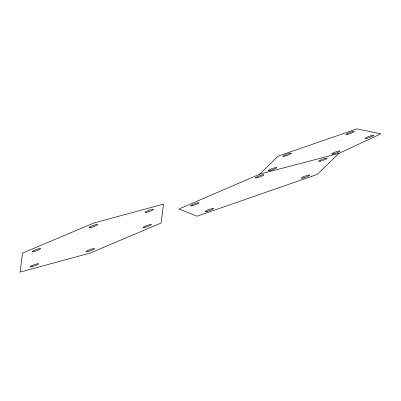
<?xml version="1.0" encoding="UTF-8"?>
<svg xmlns="http://www.w3.org/2000/svg" width="401" height="401" viewBox="0 0 401 401"><rect width="100%" height="100%" fill="white"/><g stroke="black" fill="none" stroke-linecap="round" stroke-linejoin="round"><path stroke-width="0.6" d="M259.858 174.124L278.048 156.169L356.87 128.891L380.95 133.794L338.99 153.357L259.858 174.124L178.921 209.026L197.122 216.194L317.176 174.445L338.99 153.357M22.471 253.151L20.05 272.109L89.859 253.151L161.087 223.056L163.508 204.104L93.699 223.061L22.471 253.151M88.1 251.442A4.481 0.601 -19.7 0 0 94.466 248.66A4.481 0.601 -19.7 0 0 88.16 250.314A4.481 0.601 -19.7 0 0 88.1 251.442M145.087 227.367A4.481 0.601 -19.7 0 0 151.453 224.59A4.481 0.601 -19.7 0 0 145.142 226.244A4.481 0.601 -19.7 0 0 145.087 227.367M147.022 212.204A4.481 0.601 -19.7 0 0 153.388 209.422A4.481 0.601 -19.7 0 0 147.082 211.076A4.481 0.601 -19.7 0 0 147.022 212.204M91.177 227.367A4.481 0.601 -19.7 0 0 97.543 224.59A4.481 0.601 -19.7 0 0 91.233 226.244A4.481 0.601 -19.7 0 0 91.177 227.367M34.19 251.442A4.481 0.601 -19.7 0 0 40.556 248.665A4.481 0.601 -19.7 0 0 34.25 250.319A4.481 0.601 -19.7 0 0 34.19 251.442M32.255 266.605A4.481 0.601 -19.7 0 0 38.621 263.828A4.481 0.601 -19.7 0 0 32.311 265.482A4.481 0.601 -19.7 0 0 32.255 266.605M303.281 177.939A4.481 0.601 -19.7 0 0 309.647 175.162A4.481 0.601 -19.7 0 0 303.341 176.816A4.481 0.601 -19.7 0 0 303.281 177.939M320.735 161.072A4.481 0.601 -19.7 0 0 327.101 158.295A4.481 0.601 -19.7 0 0 320.79 159.949A4.481 0.601 -19.7 0 0 320.735 161.072M257.427 177.688A4.481 0.601 -19.7 0 0 263.793 174.911A4.481 0.601 -19.7 0 0 257.482 176.56A4.481 0.601 -19.7 0 0 257.427 177.688M192.675 205.608A4.481 0.601 -19.7 0 0 199.041 202.826A4.481 0.601 -19.7 0 0 192.736 204.48A4.481 0.601 -19.7 0 0 192.675 205.608M207.237 211.342A4.481 0.601 -19.7 0 0 213.608 208.565A4.481 0.601 -19.7 0 0 207.297 210.219A4.481 0.601 -19.7 0 0 207.237 211.342M367.206 138.19A4.481 0.601 -19.7 0 0 373.577 135.408A4.481 0.601 -19.7 0 0 367.266 137.062A4.481 0.601 -19.7 0 0 367.206 138.19M347.943 134.27A4.481 0.601 -19.7 0 0 354.309 131.493A4.481 0.601 -19.7 0 0 347.998 133.147A4.481 0.601 -19.7 0 0 347.943 134.27M284.885 156.089A4.481 0.601 -19.7 0 0 291.251 153.312A4.481 0.601 -19.7 0 0 284.946 154.966A4.481 0.601 -19.7 0 0 284.885 156.089M270.334 170.455A4.481 0.601 -19.7 0 0 276.7 167.678A4.481 0.601 -19.7 0 0 270.389 169.332A4.481 0.601 -19.7 0 0 270.334 170.455M333.637 153.839A4.481 0.601 -19.7 0 0 340.008 151.062A4.481 0.601 -19.7 0 0 333.697 152.716A4.481 0.601 -19.7 0 0 333.637 153.839"/></g></svg>
